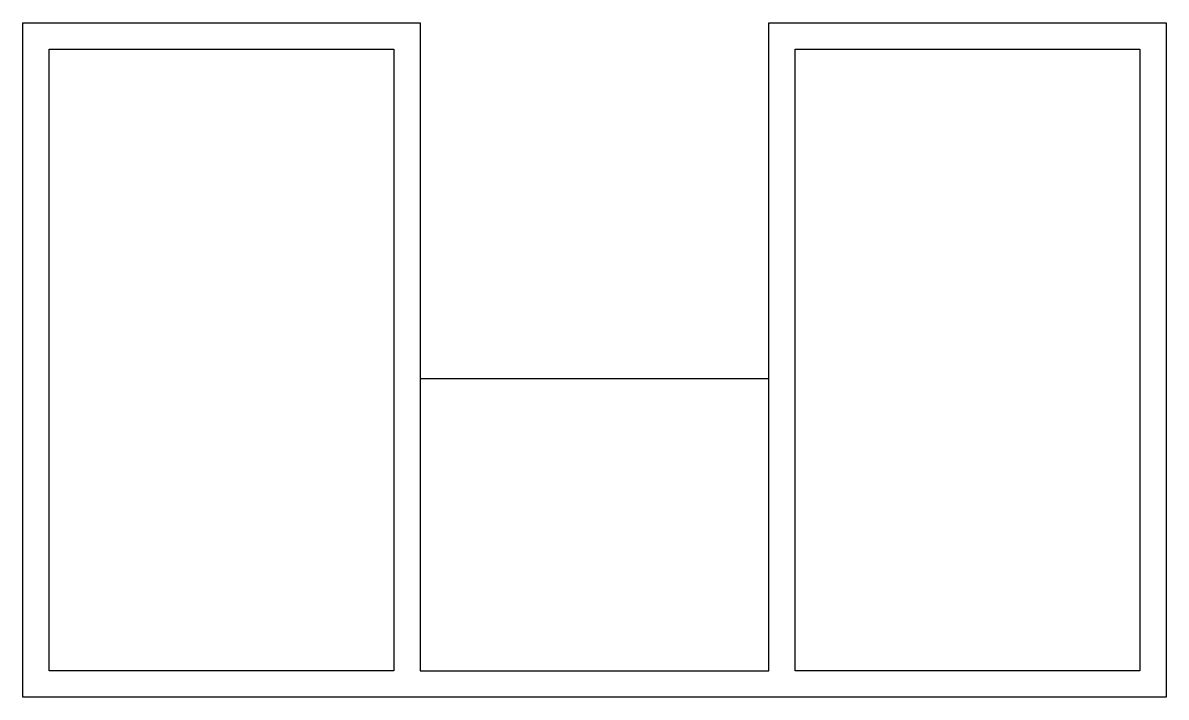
# Model space of a CAD drawing. Extents: x 0 to 3050, y 0 to 1800.
import ezdxf

# ---------------------------------------------------------------- set-up
doc = ezdxf.new("R2010")
doc.units = 0
doc.header["$LTSCALE"] = 100
doc.layers.get('0').update_dxf_attribs({"linetype": 'CONTINUOUS'})

msp = doc.modelspace()

# ---------------------------------------------------------------- linework, layer by layer
at = {"color": 0}
for points in [[(1060, 70), (1990, 70), (1990, 1800), (3050, 1800), (3050, 0), (1990, 0), (1060, 0), (0, 0), (0, 1800), (1060, 1800)], [(70, 1730), (990, 1730), (990, 70), (70, 70)], [(2060, 1730), (2980, 1730), (2980, 70), (2060, 70)]]:
    msp.add_lwpolyline(points, close=True, dxfattribs=at)
msp.add_lwpolyline([(1060, 851), (1990, 851)], dxfattribs=at)

doc.saveas('drawing.dxf')
